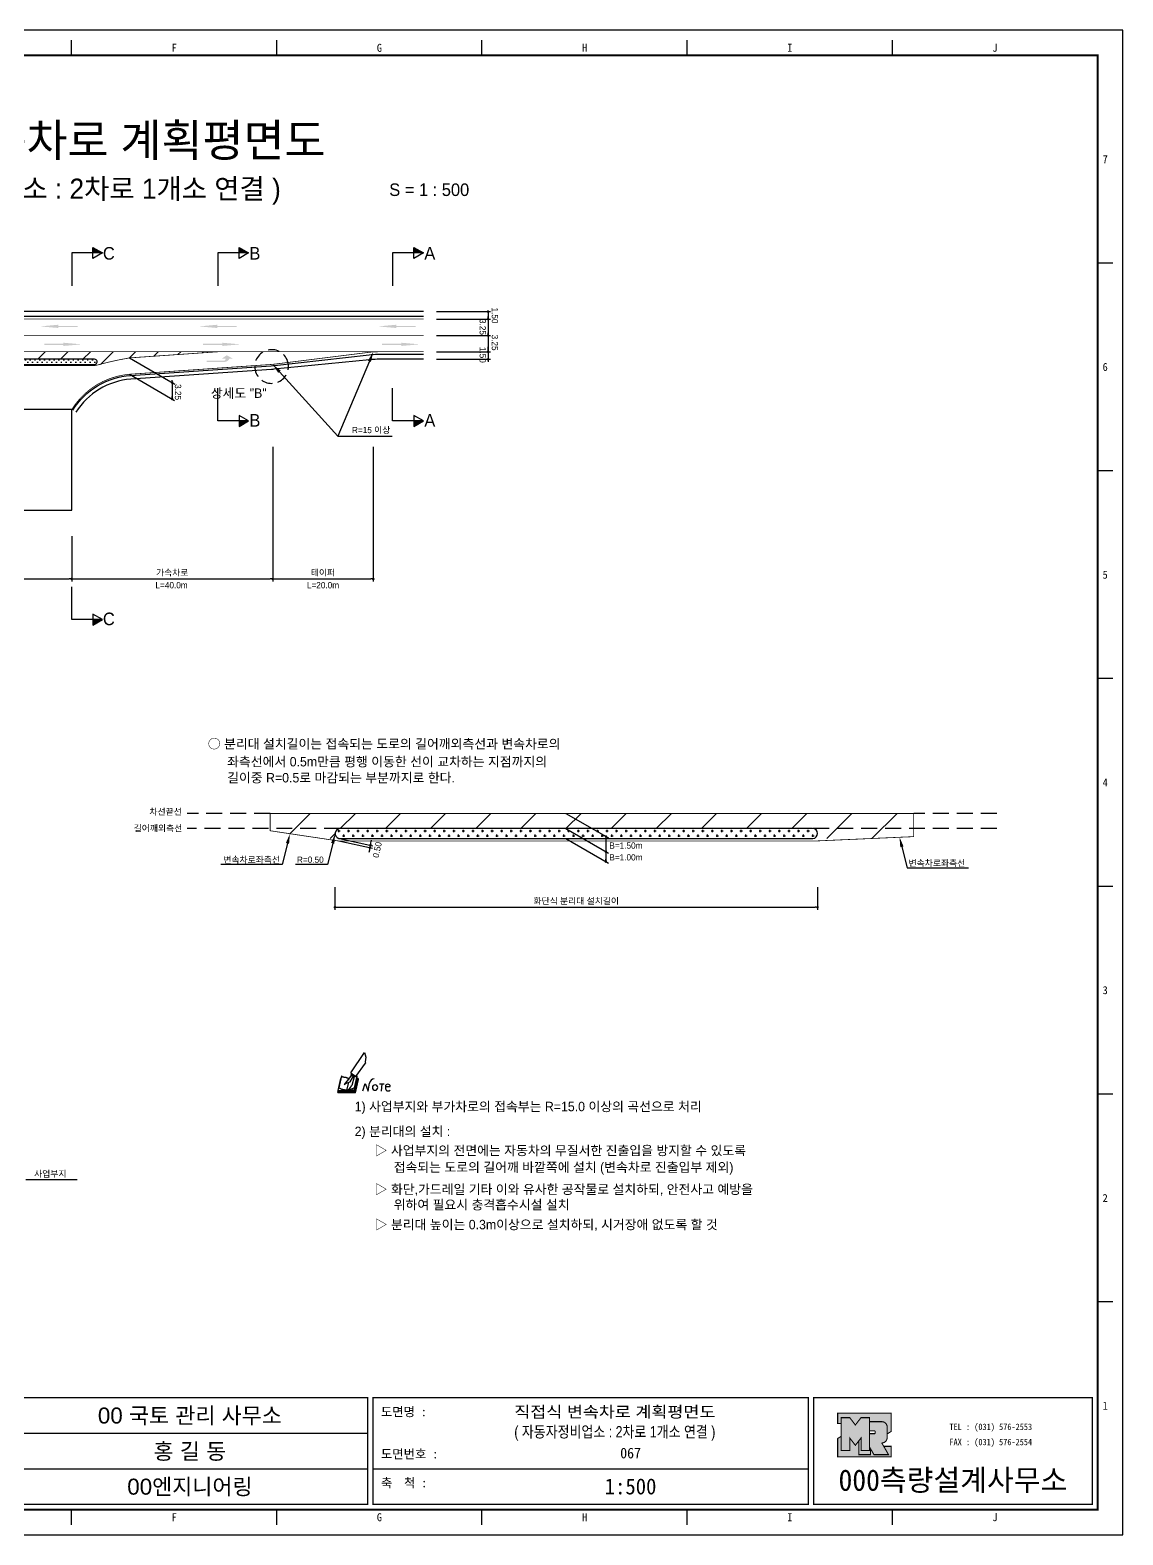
# Model space of a CAD drawing. Header units: millimetres. Extents: x 477 to 901, y -20 to 280.
# Drawn here: x 683.4 to 900.8, y -19.7 to 279.6 of the extents above; entities that cross this region are included whole.
import ezdxf
from ezdxf.enums import TextEntityAlignment as Align

# ---------------------------------------------------------------- set-up
doc = ezdxf.new("R2010")
doc.units = ezdxf.units.MM
doc.linetypes.add('HIDDEN', pattern=[9.525, 6.35, -3.175])
for name, color, linetype in [('CC-GSTR-0004', 4, 'Continuous'), ('CM-LANE-0030', 30, 'Continuous'), ('CZ-DIMT-0002', 7, 'Continuous'), ('CZ-LIN1-0007', 7, 'Continuous'), ('CZ-LIN2-0003', 3, 'Continuous'), ('CZ-LINE-0001', 7, 'Continuous'), ('CZ-TEXT-BOX0', 7, 'Continuous'), ('TITLE', 7, 'Continuous')]:
    doc.layers.add(name, color=color, linetype=linetype)
doc.styles.add('견고딕', font='arial.ttf')
doc.styles.add('돋움', font='')
doc.styles.add('돋음체', font='')
doc.styles.get('돋움').set_extended_font_data('Dotum')
doc.styles.get('돋음체').set_extended_font_data('DotumChe')

# ---------------------------------------------------------------- blocks, each defined once
blk = doc.blocks.new('note')
for p, q in [((0.85, 3.5), (3.53, 7.57)), ((3.53, 7.57), (3.8, 6.64)), ((3.8, 6.64), (3.69, 5.72)), ((1, 3.1), (0.75, 2.77)), ((0.85, 3.5), (1.8, 2.79)), ((1, 3.4), (0.85, 3.21)), ((0.85, 3.21), (1.52, 2.71)), ((1.8, 2.79), (3.74, 5.46)), ((3.69, 5.72), (3.74, 5.46)), ((-1.24, 2.36), (-1.77, 0)), ((-1.77, 0), (1.77, 0)), ((-1.77, 0), (-1.77, -0.3)), ((-1.53, 0.52), (-1.55, 0.54)), ((-1.01, 2.9), (-1.53, 0.52)), ((-1.48, 0.48), (-1.53, 0.52)), ((-1.43, 0.44), (-1.48, 0.48)), ((-1.38, 0.41), (-1.43, 0.44)), ((-1.33, 0.4), (-1.38, 0.41)), ((-1.27, 0.37), (-1.33, 0.4)), ((-1.22, 0.35), (-1.27, 0.37)), ((-1.13, 2.36), (-1.24, 2.36)), ((-1.17, 0.33), (-1.22, 0.35)), ((-1.12, 0.32), (-1.17, 0.33)), ((-1.02, 0.25), (-1.12, 0.32)), ((-0.97, 0.22), (-1.02, 0.25)), ((-1, 2.9), (-1.01, 2.9)), ((-0.98, 2.85), (-1, 2.9)), ((-0.95, 2.8), (-0.98, 2.85)), ((-0.93, 0.21), (-0.97, 0.22)), ((-0.9, 2.75), (-0.95, 2.8)), ((-0.88, 0.19), (-0.93, 0.21)), ((-0.85, 2.72), (-0.9, 2.75)), ((-0.8, 0.18), (-0.88, 0.19)), ((-0.79, 2.69), (-0.85, 2.72)), ((-0.75, 0.17), (-0.8, 0.18)), ((-0.74, 2.68), (-0.79, 2.69)), ((-0.7, 0.16), (-0.75, 0.17)), ((-0.69, 2.65), (-0.74, 2.68)), ((-0.64, 0.15), (-0.7, 0.16)), ((-0.64, 2.65), (-0.69, 2.65)), ((-0.59, 2.63), (-0.64, 2.65)), ((-0.58, 0.14), (-0.64, 0.15)), ((-0.54, 2.62), (-0.59, 2.63)), ((-0.53, 0.13), (-0.58, 0.14)), ((-0.48, 2.61), (-0.54, 2.62)), ((-0.48, 0.12), (-0.53, 0.13)), ((-0.43, 2.61), (-0.48, 2.61)), ((-0.43, 0.11), (-0.48, 0.12)), ((0.75, 2.77), (-0.46, 1.16)), ((0.37, 2.24), (-0.46, 1.16)), ((-0.46, 1.16), (-0.08, 1.47)), ((-0.38, 2.59), (-0.43, 2.61)), ((-0.38, 0.08), (-0.43, 0.11)), ((-0.33, 2.59), (-0.38, 2.59)), ((-0.29, 0.06), (-0.38, 0.08)), ((-0.27, 2.58), (-0.33, 2.59)), ((-0.23, 0.05), (-0.29, 0.06)), ((-0.22, 2.57), (-0.27, 2.58)), ((-0.16, 0.04), (-0.23, 0.05)), ((-0.17, 2.56), (-0.22, 2.57)), ((-0.12, 2.55), (-0.17, 2.56)), ((-0.11, 0.03), (-0.16, 0.04)), ((-0.07, 2.53), (-0.12, 2.55)), ((-0.04, 0.02), (-0.11, 0.03)), ((-0.08, 1.47), (0.72, 1.75)), ((-0.01, 2.51), (-0.07, 2.53)), ((-0.05, -0.3), (-0.05, 0)), ((0, 0), (-0.04, 0.02)), ((0.04, 2.5), (-0.01, 2.51)), ((0.37, 1.63), (0, 0)), ((0, 0), (1.6, 0.53)), ((0, 0), (1.65, 0.18)), ((0, 0.01), (0.06, 0.04)), ((0, -0.3), (0, 0)), ((0.09, 2.48), (0.04, 2.5)), ((0.05, -0.3), (0.05, 0)), ((0.06, 0.04), (0.11, 0.07)), ((0.14, 2.48), (0.09, 2.48)), ((0.11, 0.07), (0.16, 0.09)), ((0.2, 2.47), (0.14, 2.48)), ((0.16, 0.09), (0.21, 0.12)), ((0.26, 2.43), (0.18, 2.46)), ((0.21, 0.12), (0.27, 0.14)), ((0.34, 2.4), (0.26, 2.43)), ((0.27, 0.14), (0.36, 0.19)), ((0.45, 2.37), (0.34, 2.4)), ((0.36, 0.19), (0.41, 0.22)), ((0.41, 0.22), (0.46, 0.27)), ((0.46, 0.27), (0.51, 0.3)), ((0.51, 0.3), (0.56, 0.34)), ((0.56, 0.34), (0.6, 0.4)), ((0.6, 0.4), (0.64, 0.45)), ((0.64, 0.45), (0.67, 0.51)), ((0.67, 0.51), (0.74, 0.58)), ((0.72, 1.75), (1.16, 2.53)), ((0.74, 0.58), (0.79, 0.63)), ((0.79, 0.63), (0.83, 0.68)), ((0.83, 0.68), (0.86, 0.73)), ((0.86, 0.73), (0.89, 0.79)), ((0.89, 0.84), (0.92, 0.89)), ((0.89, 0.79), (0.89, 0.84)), ((0.92, 0.89), (0.96, 0.95)), ((0.96, 0.95), (1.01, 0.97)), ((1.47, 2.74), (1.01, 0.97)), ((1.16, 2.53), (1.37, 2.82)), ((2.13, 2.84), (1.44, 2.63)), ((1.52, 2.71), (1.66, 2.9)), ((1.6, 0.53), (2.13, 2.84)), ((1.65, 0.18), (2.19, 2.48)), ((1.77, 0), (2.3, 2.36)), ((1.77, -0.3), (2.3, 2.07)), ((1.77, -0.38), (2.3, 1.99)), ((1.77, -0.44), (2.3, 1.93)), ((1.77, 0), (1.77, -0.3)), ((2.19, 2.48), (2.04, 2.47)), ((2.3, 2.36), (2.16, 2.36)), ((2.3, 2.36), (2.3, 2.07)), ((3.21, -0.08), (3.68, 1.4)), ((3.68, 1.4), (4.26, -0.14)), ((4.26, -0.14), (4.56, 1.44)), ((6.55, 1.34), (7.46, 1.34)), ((7.01, 1.34), (6.87, -0.11)), ((7.71, 0.77), (7.71, 0.55)), ((7.71, 0.77), (8.67, 0.77)), ((-1.77, -0.3), (1.77, -0.3)), ((-1.77, -0.43), (-1.77, -0.3)), ((-1.77, -0.37), (1.77, -0.37)), ((-1.77, -0.43), (1.77, -0.43))]:
    blk.add_line(p, q)
for centre, major_axis, start_param, end_param in [((0.4, 2.31), (0.0702, 0.0702), 3.283946, 6.425539), ((5.68, 1.23), (-0.806, 0.806), -0.591174, 0.597824), ((5.66, 0.58), (-0.378, 0.378), 3.926991, 10.210176), ((8.3, 0.49), (0.422, 0.422), 2.265602, 4.634911), ((8.19, 0.77), (-0.342, 0.342), 3.926991, 7.068583)]:
    blk.add_ellipse(centre, major_axis=major_axis, ratio=1, start_param=start_param, end_param=end_param)
blk = doc.blocks.new('_Dot')
at = {"color": 0, "linetype": 'ByBlock', "lineweight": -2}
blk.add_line((-0.5, 0), (-1, 0), dxfattribs=at)
at = {"color": 0, "linetype": 'ByBlock', "const_width": 0.5}
blk.add_lwpolyline([(-0.25, 0, 1), (0.25, 0, 1)], format="xyb", close=True, dxfattribs=at)

msp = doc.modelspace()

# ---------------------------------------------------------------- hatches: boundary and pattern name
at = {"layer": 'CM-LANE-0030'}
h = msp.add_hatch(dxfattribs=at)
h.set_pattern_fill('ANSI31', color=256, style=0)
h.set_pattern_definition([(45, (555.2017, -18.869), (-2.245064, 2.245064), [])])
h.paths.add_polyline_path([(696.22, 214.13, -0.801424), (696.44, 213.18, 0.001479), (696.34, 213.13), (697.58, 213.13, -0.078793), (703.15, 214.41), (720.73, 215.63), (646.91, 215.63), (651.22, 214.98, -0.082795), (656.93, 213.13), (657.96, 213.13, 0.001767), (657.85, 213.2, -0.768255), (658.09, 214.13)])
at = {"layer": 'CZ-LIN1-0007'}
for points in [[(689.05, 221.01), (689.05, 220.79), (692.88, 220.79), (692.88, 220.58), (689.05, 220.58), (689.05, 220.36), (685.4, 220.68)], [(720.64, 221.01), (720.64, 220.79), (724.47, 220.79), (724.47, 220.58), (720.64, 220.58), (720.64, 220.36), (716.99, 220.68)], [(756.27, 221.01), (756.27, 220.79), (760.09, 220.79), (760.09, 220.58), (756.27, 220.58), (756.27, 220.36), (752.62, 220.68)], [(690.04, 217.43), (690.04, 217.22), (686.21, 217.22), (686.21, 217), (690.04, 217), (690.04, 216.79), (693.69, 217.11)], [(721.62, 217.43), (721.62, 217.22), (717.8, 217.22), (717.8, 217), (721.62, 217), (721.62, 216.79), (725.27, 217.11)], [(757.25, 217.43), (757.25, 217.22), (753.43, 217.22), (753.43, 217), (757.25, 217), (757.25, 216.79), (760.9, 217.11)], [(722.04, 213.59, 0.267976), (723.07, 214.28), (723.7, 214.28), (722.53, 214.94), (721.58, 214.29), (722.28, 214.28, -0.504994), (721.97, 213.87), (718.5, 213.85), (718.51, 213.57)]]:
    msp.add_hatch(color=256, dxfattribs=at).paths.add_polyline_path(points)
at = {"layer": 'CZ-LIN2-0003'}
h = msp.add_hatch(dxfattribs=at)
h.set_pattern_fill('CROSS', color=256, scale=0.075, style=0)
h.set_pattern_definition([(0, (555.2017, -18.8689), (0.47625, 0.47625), [0.238125, -0.714375]), (90, (555.32075, -18.98797), (-0.47625, 0.47625), [0.238125, -0.714375])])
h.paths.add_polyline_path([(696.22, 213.13, 1), (696.22, 214.13), (658.09, 214.13, 1), (658.09, 213.13)])
h = msp.add_hatch(dxfattribs=at)
h.set_pattern_fill('CROSS', color=256, scale=0.15, style=0)
h.set_pattern_definition([(0, (412.1855, -337.861), (0.9525, 0.9525), [0.47625, -1.42875]), (90, (412.4236, -338.0991), (-0.9525, 0.9525), [0.47625, -1.42875])])
h.paths.add_polyline_path([(745.09, 120.78, 0.857281), (744.79, 118.83, -0.001024), (744.94, 118.78), (839.06, 118.78, 1), (839.06, 120.78)])
at = {"layer": 'CZ-LINE-0001'}
for points in [[(695.91, 236.4), (695.91, 235.3), (697.81, 235.3)], [(724.97, 236.4), (724.97, 235.3), (726.87, 235.3)], [(759.76, 236.4), (759.76, 235.3), (761.67, 235.3)], [(726.87, 201.86), (724.97, 201.86), (724.97, 200.76)], [(761.67, 201.86), (759.76, 201.86), (759.76, 200.76)], [(697.81, 162.36), (695.91, 162.36), (695.91, 161.26)]]:
    msp.add_hatch(color=256, dxfattribs=at).paths.add_polyline_path(points)
at = {"layer": 'TITLE', "ltscale": 150}
h = msp.add_hatch(color=8, dxfattribs=at)
edge = h.paths.add_edge_path()
edge.add_line((854.72, 4.48), (844.06, 4.48))
edge.add_line((844.06, 4.48), (844.06, 2.4))
edge.add_line((844.06, 2.4), (844.76, 2.4))
edge.add_line((844.76, 2.4), (844.76, 3.58))
edge.add_line((844.76, 3.58), (846.46, 3.58))
edge.add_line((846.46, 3.58), (847.58, 2.12))
edge.add_line((847.58, 2.12), (848.71, 3.58))
edge.add_line((848.71, 3.58), (850.4, 3.58))
edge.add_line((850.4, 3.58), (850.4, 2.78))
edge.add_line((850.4, 2.78), (852.84, 2.78))
edge.add_arc((852.84, 1.71), 1.07, 0, 90, ccw=False)
edge.add_line((853.91, 1.71), (853.91, 0.34))
edge.add_line((853.91, 0.34), (854.72, 0.85))
edge.add_line((854.72, 0.85), (854.72, 4.48))
h.paths.add_polyline_path([(848.27, -1.04), (847.58, -1.92), (846.46, -0.47), (846.46, -2.98), (844.76, -2.98), (844.76, -0.13), (844.06, -0.57), (844.06, -4.21), (854.72, -4.21), (854.72, -2.13), (853.23, -2.13), (854.18, -3.78), (851.28, -3.78), (850.58, -2.57), (850.58, -3.78), (848.27, -3.78)])
msp.add_hatch(color=5, dxfattribs=at).paths.add_polyline_path([(850.4, 3.58), (848.71, 3.58), (847.58, 2.12), (846.46, 3.58), (844.76, 3.58), (844.76, -2.98), (846.46, -2.98), (846.46, -0.47), (847.58, -1.92), (848.71, -0.47), (848.71, -2.98), (850.4, -2.98)])
h = msp.add_hatch(color=161, dxfattribs=at)
edge = h.paths.add_edge_path()
edge.add_arc((852.84, 1.71), 1.07, 360, 450)
edge.add_line((852.84, 2.78), (850.4, 2.78))
edge.add_line((850.4, 2.78), (850.4, 0.93))
edge.add_line((850.4, 0.93), (851.4, 0.93))
edge.add_arc((851.4, 0.81), 0.113, 0, 90, ccw=False)
edge.add_line((851.51, 0.81), (851.51, 0.5))
edge.add_arc((851.4, 0.5), 0.113, 270, 360, ccw=False)
edge.add_line((851.4, 0.39), (850.4, 0.39))
edge.add_line((850.4, 0.39), (850.4, -2.98))
edge.add_line((850.4, -2.98), (848.71, -2.98))
edge.add_line((848.71, -2.98), (848.71, -0.47))
edge.add_line((848.71, -0.47), (848.27, -1.04))
edge.add_line((848.27, -1.04), (848.27, -3.78))
edge.add_line((848.27, -3.78), (850.58, -3.78))
edge.add_line((850.58, -3.78), (850.58, -2.57))
edge.add_line((850.58, -2.57), (851.28, -3.78))
edge.add_line((851.28, -3.78), (854.18, -3.78))
edge.add_line((854.18, -3.78), (852.84, -1.46))
edge.add_arc((852.84, -0.39), 1.07, 270, 360)
edge.add_line((853.91, -0.39), (853.91, 1.71))

# ---------------------------------------------------------------- linework, layer by layer
at = {"color": 0, "linetype": 'ByBlock', "lineweight": -2}
for p, q in [((774.5, 223.38), (774.5, 223.13)), ((774.5, 222.38), (774.5, 222.63)), ((774.5, 221.88), (774.5, 221.63)), ((774.5, 219.13), (774.5, 219.38)), ((774.5, 218.63), (774.5, 218.38)), ((774.5, 215.88), (774.5, 216.13)), ((774.5, 215.88), (774.5, 216.13)), ((774.5, 213.88), (774.5, 213.63)), ((774.5, 213.88), (774.5, 213.63)), ((711.67, 209.76), (711.67, 210.01)), ((711.66, 206.51), (711.66, 206.76)), ((711.67, 209.26), (711.67, 209.01)), ((751.16, 117.72), (751.21, 117.96)), ((797.95, 118.95), (797.95, 118.7)), ((750.95, 116.75), (750.9, 116.51)), ((797.95, 115.95), (797.95, 115.7)), ((797.95, 114.45), (797.95, 114.7))]:
    msp.add_line(p, q, dxfattribs=at)
at = {"color": 0, "linetype": 'ByBlock', "const_width": 0.25}
for points in [[(774.5, 223.5, 1), (774.5, 223.75, 1)], [(774.5, 222, 1), (774.5, 222.25, 1)], [(774.5, 222.25, 1), (774.5, 222, 1)], [(774.5, 218.75, 1), (774.5, 219, 1)], [(774.5, 219, 1), (774.5, 218.75, 1)], [(774.5, 215.75, 1), (774.5, 215.5, 1)], [(774.5, 215.75, 1), (774.5, 215.5, 1)], [(774.5, 214, 1), (774.5, 214.25, 1)], [(774.5, 214, 1), (774.5, 214.25, 1)], [(711.67, 209.38, 1), (711.67, 209.63, 1)], [(711.67, 209.63, 1), (711.67, 209.38, 1)], [(711.66, 206.38, 1), (711.66, 206.13, 1)], [(750.98, 116.87, 1), (751.03, 117.12, 1)], [(751.13, 117.6, 1), (751.08, 117.35, 1)], [(797.95, 119.08, 1), (797.95, 119.33, 1)], [(797.95, 116.08, 1), (797.95, 116.33, 1)], [(797.95, 114.33, 1), (797.95, 114.08, 1)]]:
    msp.add_lwpolyline(points, format="xyb", close=True, dxfattribs=at)
at = {"layer": 'CC-GSTR-0004'}
for points in [[(761.67, 223.63), (621.67, 223.63)], [(761.67, 222.63), (621.67, 222.63)]]:
    msp.add_lwpolyline(points, dxfattribs=at)
for points in [[(691.88, 204, -0.24079), (703.39, 210.92), (731.35, 212.86), (731.35, 212.86, 0.010735), (731.99, 212.91), (731.99, 212.91), (750.84, 215.03), (750.84, 215.03, -0.028022), (752.51, 215.13), (752.51, 215.13), (761.67, 215.13)], [(761.67, 214.13), (752.42, 214.13, 0.024952), (750.93, 214.05), (731.9, 212.15, -0.007667), (731.44, 212.11), (703.44, 210.17, 0.24079), (692.52, 203.6)]]:
    msp.add_lwpolyline(points, format="xyb", dxfattribs=at)
at = {"layer": 'CM-LANE-0030'}
for p, q in [((735.09, 119.75), (739.13, 123.78)), ((745.11, 120.78), (748.11, 123.78)), ((754.09, 120.78), (757.09, 123.78)), ((763.07, 120.78), (766.07, 123.78)), ((772.05, 120.78), (775.05, 123.78)), ((781.03, 120.78), (784.03, 123.78)), ((790.01, 120.78), (793.01, 123.78)), ((798.99, 120.78), (801.99, 123.78)), ((807.97, 120.78), (810.97, 123.78)), ((816.95, 120.78), (819.95, 123.78)), ((825.93, 120.78), (828.93, 123.78)), ((834.91, 120.78), (837.91, 123.78)), ((841.89, 118.78), (846.89, 123.78)), ((850.87, 118.78), (855.87, 123.78)), ((743.11, 118.78), (744.09, 119.77))]:
    msp.add_line(p, q, dxfattribs=at)
at = {"layer": 'CM-LANE-0030', "const_width": 0.15}
msp.add_lwpolyline([(761.67, 218.88), (621.67, 218.88)], dxfattribs=at)
for points in [[(696.34, 212.88, -0.026159), (703.15, 214.41), (720.73, 215.63), (646.91, 215.63), (651.22, 214.98, -0.027105), (657.96, 212.88)], [(859.19, 123.78), (859.19, 119.17), (839.09, 118.28), (744.94, 118.28, -0.142447), (744.94, 118.28), (731.16, 120.34), (731.16, 123.78)]]:
    msp.add_lwpolyline(points, format="xyb", close=True, dxfattribs=at)
at = {"layer": 'CZ-LIN1-0007', "const_width": 0.15}
msp.add_lwpolyline([(761.67, 222.13), (621.67, 222.13)], dxfattribs=at)
msp.add_lwpolyline([(761.67, 215.63), (752.61, 215.63), (752.61, 215.63, 0.031099), (750.74, 215.51), (732.08, 213.18, -0.01381), (731.26, 213.1), (731.26, 213.1), (703.37, 211.17, 0.24079), (691.67, 204.13)], format="xyb", dxfattribs=at)
at = {"layer": 'CZ-LIN1-0007', "linetype": 'HIDDEN', "const_width": 0.15}
msp.add_lwpolyline([(720.73, 215.63), (752.61, 215.63)], dxfattribs=at)
at = {"layer": 'CZ-LIN2-0003'}
for points in [[(657.96, 213.13), (696.34, 213.13, -0.001479), (696.44, 213.18, 0.801424), (696.22, 214.13), (658.09, 214.13, 0.768255), (657.85, 213.2, -0.001767)], [(839.06, 120.78), (745.09, 120.78, 0.857281), (744.79, 118.83, -0.001024), (744.94, 118.78), (839.09, 118.78), (839.13, 118.79, 0.966023)]]:
    msp.add_lwpolyline(points, format="xyb", close=True, dxfattribs=at)
msp.add_lwpolyline([(691.67, 204.13), (661.67, 204.13), (661.67, 184.13), (691.67, 184.13)], close=True, dxfattribs=at)
at = {"layer": 'CZ-LINE-0001'}
for p, q in [((697.81, 235.3), (691.67, 235.3)), ((691.67, 235.3), (691.67, 228.76)), ((695.91, 234.2), (695.91, 236.4)), ((695.91, 236.4), (697.81, 235.3)), ((697.81, 235.3), (695.91, 234.2)), ((726.87, 235.3), (720.73, 235.3)), ((720.73, 235.3), (720.73, 228.76)), ((724.97, 234.2), (724.97, 236.4)), ((724.97, 236.4), (726.87, 235.3)), ((726.87, 235.3), (724.97, 234.2)), ((761.67, 235.3), (755.52, 235.3)), ((755.52, 235.3), (755.52, 228.76)), ((759.76, 234.2), (759.76, 236.4)), ((759.76, 236.4), (761.67, 235.3)), ((761.67, 235.3), (759.76, 234.2)), ((764.27, 223.63), (775, 223.63)), ((764.27, 222.13), (775, 222.13)), ((764.27, 222.13), (775, 222.13)), ((774.5, 223.13), (774.5, 214.13)), ((764.27, 218.88), (775, 218.88)), ((764.27, 218.88), (775, 218.88)), ((764.27, 215.63), (775, 215.63)), ((764.27, 215.63), (775, 215.63)), ((774.5, 216.13), (774.5, 216.63)), ((703.17, 214.41), (712.17, 209.22)), ((764.27, 214.13), (775, 214.13)), ((764.27, 214.13), (775, 214.13)), ((703.16, 211.16), (712.16, 205.97)), ((711.67, 209.01), (711.67, 206)), ((720.73, 201.86), (720.73, 208.4)), ((755.52, 201.86), (755.52, 208.4)), ((726.87, 201.86), (720.73, 201.86)), ((726.87, 201.86), (724.97, 202.95)), ((724.97, 202.95), (724.97, 200.76)), ((724.97, 200.76), (726.87, 201.86)), ((761.67, 201.86), (755.52, 201.86)), ((761.67, 201.86), (759.76, 202.95)), ((759.76, 202.95), (759.76, 200.76)), ((759.76, 200.76), (761.67, 201.86)), ((744.65, 198.82), (755.43, 198.82)), ((731.67, 196.7), (731.67, 169.93)), ((731.67, 196.7), (731.67, 169.93)), ((751.67, 196.7), (751.67, 169.93)), ((691.67, 178.98), (691.67, 169.93)), ((691.67, 178.98), (691.67, 169.93)), ((662.17, 170.43), (691.17, 170.43)), ((691.67, 162.36), (691.67, 168.9)), ((692.17, 170.43), (731.17, 170.43)), ((732.17, 170.43), (751.17, 170.43)), ((697.81, 162.36), (691.67, 162.36)), ((697.81, 162.36), (695.91, 163.45)), ((695.91, 163.45), (695.91, 161.26)), ((695.91, 161.26), (697.81, 162.36)), ((790.01, 123.78), (798.45, 118.91)), ((790.01, 120.78), (798.45, 115.91)), ((744.83, 118.31), (751.49, 116.89)), ((744.94, 118.78), (751.6, 117.37)), ((751.21, 117.96), (751.32, 118.45)), ((790.01, 118.78), (798.45, 113.91)), ((797.95, 119.2), (797.95, 114.2)), ((750.9, 116.51), (750.8, 116.02)), ((744.04, 109.15), (744.04, 104.61)), ((840.06, 109.15), (840.06, 104.61)), ((744.54, 105.11), (839.56, 105.11)), ((682.54, 50.93), (692.76, 50.93))]:
    msp.add_line(p, q, dxfattribs=at)
at = {"layer": 'CZ-LINE-0001', "linetype": 'HIDDEN', "ltscale": 0.35}
msp.add_line((734.78, 213.1), (734.78, 213.1), dxfattribs=at)
at = {"layer": 'CZ-LINE-0001', "linetype": 'HIDDEN', "ltscale": 0.5}
for p, q in [((731.16, 123.78), (714.63, 123.78)), ((875.72, 123.78), (859.19, 123.78)), ((745.09, 120.78), (714.63, 120.78)), ((875.72, 120.78), (839.06, 120.78))]:
    msp.add_line(p, q, dxfattribs=at)
at = {"layer": 'CZ-LINE-0001'}
for points in [[(750.9, 213.73), (744.65, 198.82)], [(733.01, 211.65), (744.65, 198.82)], [(734.6, 117.81), (733.55, 113.63), (721.32, 113.63)], [(743.6, 117.83), (742.55, 113.65), (736.21, 113.65)]]:
    msp.add_lwpolyline(points, dxfattribs=at)
at = {"layer": 'CZ-LINE-0001', "extrusion": (0, 0, -1)}
msp.add_lwpolyline([(-856.84, 117.14), (-857.9, 112.96), (-870.12, 112.96)], dxfattribs=at)
at = {"layer": 'CZ-LINE-0001', "linetype": 'HIDDEN', "ltscale": 0.35}
msp.add_arc((731.45, 212.7), 3.35, 6.7667, 6.749, dxfattribs=at)
at = {"layer": 'CZ-LINE-0001'}
for points in [[(750.59, 213.86), (751.67, 215.58), (751.21, 213.6)], [(732.77, 211.43), (731.67, 213.13), (733.26, 211.88)], [(743.28, 117.91), (744.09, 119.77), (743.93, 117.75)], [(734.28, 117.89), (735.09, 119.75), (734.92, 117.73)]]:
    msp.add_solid(points, dxfattribs=at)
at = {"layer": 'CZ-LINE-0001', "extrusion": (0, 0, -1)}
msp.add_solid([(-857.17, 117.22), (-856.36, 119.08), (-856.52, 117.06)], dxfattribs=at)
at = {"layer": 'TITLE', "color": 7, "linetype": 'Continuous'}
for p, q in [((691.65, 274.59), (691.65, 277.61)), ((732.47, 274.59), (732.47, 277.61)), ((773.3, 274.59), (773.3, 277.61)), ((814.12, 274.59), (814.12, 277.61)), ((854.95, 274.59), (854.95, 277.61)), ((898.8, 233.26), (895.77, 233.26)), ((898.8, 191.93), (895.77, 191.93)), ((898.8, 150.6), (895.77, 150.6)), ((898.8, 109.27), (895.77, 109.27)), ((898.8, 67.94), (895.77, 67.94)), ((898.8, 26.61), (895.77, 26.61)), ((691.65, -17.74), (691.65, -14.71)), ((732.47, -17.74), (732.47, -14.71)), ((773.3, -17.74), (773.3, -14.71)), ((814.12, -17.74), (814.12, -14.71)), ((854.95, -17.74), (854.95, -14.71))]:
    msp.add_line(p, q, dxfattribs=at)
at = {"layer": 'TITLE', "ltscale": 150}
for p, q in [((663.93, 0.49), (750.54, 0.49)), ((663.93, -6.58), (750.54, -6.58)), ((751.6, -6.58), (838.21, -6.58))]:
    msp.add_line(p, q, dxfattribs=at)
at = {"layer": 'TITLE'}
msp.add_line((895.88, -14.71), (487.02, -14.71), dxfattribs=at)
msp.add_lwpolyline([(477.45, -19.75), (900.81, -19.75), (900.81, 279.63), (477.45, 279.63)], close=True, dxfattribs=at)
at = {"layer": 'TITLE', "linetype": 'Continuous', "const_width": 0.403}
msp.add_lwpolyline([(487.53, -14.71), (487.53, 274.59), (895.77, 274.59), (895.77, -14.71)], close=True, dxfattribs=at)
at = {"layer": 'TITLE', "ltscale": 150}
for points, const_width in [([(750.54, -13.65), (663.93, -13.65), (663.93, 7.57), (750.54, 7.57)], 0.265), ([(751.6, 7.57), (838.21, 7.57), (838.21, -13.65), (751.6, -13.65)], 0.265), ([(894.71, 7.57), (894.71, -13.65), (839.27, -13.65), (839.27, 7.57), (894.71, 7.57)], 0.265), ([(850.4, 3.58), (848.71, 3.58), (847.58, 2.12), (846.46, 3.58), (844.76, 3.58), (844.76, -2.98), (846.46, -2.98), (846.46, -0.47), (847.58, -1.92), (848.71, -0.47), (848.71, -2.98), (850.4, -2.98)], 0.212), ([(848.27, -1.04), (847.58, -1.92), (846.46, -0.47), (846.46, -2.98), (844.76, -2.98), (844.76, -0.13), (844.06, -0.57), (844.06, -4.21), (854.72, -4.21), (854.72, -2.13), (853.23, -2.13), (854.18, -3.78), (851.28, -3.78), (850.58, -2.57), (850.58, -3.78), (848.27, -3.78)], 0.212)]:
    msp.add_lwpolyline(points, close=True, dxfattribs=dict(at, const_width=const_width))
at = {"layer": 'TITLE', "ltscale": 150, "const_width": 0.212}
for points in [[(854.72, 4.48), (844.06, 4.48), (844.06, 2.4), (844.76, 2.4), (844.76, 3.58), (846.46, 3.58), (847.58, 2.12), (848.71, 3.58), (850.4, 3.58), (850.4, 2.78), (852.84, 2.78, -0.414214), (853.91, 1.71), (853.91, 0.34), (854.72, 0.85)], [(853.91, 1.71, 0.414214), (852.84, 2.78), (850.4, 2.78), (850.4, 0.93), (851.4, 0.93, -0.414214), (851.51, 0.81), (851.51, 0.5, -0.414214), (851.4, 0.39), (850.4, 0.39), (850.4, -2.98), (848.71, -2.98), (848.71, -0.47), (848.27, -1.04), (848.27, -3.78), (850.58, -3.78), (850.58, -2.57), (851.28, -3.78), (854.18, -3.78), (852.84, -1.46, 0.414214), (853.91, -0.39)]]:
    msp.add_lwpolyline(points, format="xyb", close=True, dxfattribs=at)

# ---------------------------------------------------------------- block references
at = {"layer": 'CZ-LINE-0001', "xscale": 0.5, "yscale": 0.5, "zscale": 0.5}
for p in [(691.67, 170.43), (731.67, 170.43), (751.67, 170.43), (840.06, 105.11)]:
    msp.add_blockref('_Dot', p, dxfattribs=at)
at = {"layer": 'CZ-LINE-0001', "xscale": 0.5, "yscale": 0.5, "zscale": 0.5, "rotation": 180}
for p in [(691.67, 170.43), (731.67, 170.43), (744.04, 105.11)]:
    msp.add_blockref('_Dot', p, dxfattribs=at)
at = {"layer": 'CZ-TEXT-BOX0'}
msp.add_blockref('note', (746.37, 68.67), dxfattribs=at)

# ---------------------------------------------------------------- texts
at = {"layer": 'CZ-DIMT-0002', "style": '돋움'}
for s, height, p in [('C', 2.5, (699.07, 235.22)), ('B', 2.5, (728.12, 235.22)), ('A', 2.5, (762.92, 235.22)), ('상세도 "B"', 1.875, (724.91, 207.4)), ('B', 2.5, (728.12, 201.99)), ('R=15 이상', 1.25, (751.25, 200.07)), ('A', 2.5, (762.92, 201.99)), ('L=40.0m', 1.25, (711.55, 169.2)), ('L=20.0m', 1.25, (741.67, 169.2)), ('C', 2.5, (699.07, 162.49)), ('차선끝선', 1.25, (710.36, 124.12))]:
    msp.add_text(s, height=height, dxfattribs=at).set_placement(p, align=Align.MIDDLE_CENTER)
for s, p in [('3.25', (772.82, 222.16)), ('1.50', (775.25, 224.44)), ('3.25', (775.25, 219.05)), ('1.50', (772.82, 216.61))]:
    msp.add_text(s, height=1.25, rotation=270, dxfattribs=at).set_placement(p)
for s, p in [('○ 분리대 설치길이는 접속되는 도로의 길어깨외측선과 변속차로의', (718.75, 137.64)), ('좌측선에서 0.5m만큼 평행 이동한 선이 교차하는 지점까지의', (722.6, 134.08)), ('길이중 R=0.5로 마감되는 부분까지로 한다.', (722.6, 130.89)), ('1) 사업부지와 부가차로의 접속부는 R=15.0 이상의 곡선으로 처리', (747.97, 65.48)), ('2) 분리대의 설치 :', (747.97, 60.53)), ('▷ 사업부지의 전면에는 자동차의 무질서한 진출입을 방지할 수 있도록', (751.95, 56.73)), ('접속되는 도로의 길어깨 바깥쪽에 설치 (변속차로 진출입부 제외)', (755.74, 53.41)), ('▷ 화단,가드레일 기타 이와 유사한 공작물로 설치하되, 안전사고 예방을', (751.95, 49.01)), ('위하여 필요시 충격흡수시설 설치', (755.74, 45.94)), ('▷ 분리대 높이는 0.3m이상으로 설치하되, 시거장애 없도록 할 것', (751.95, 41.99))]:
    msp.add_text(s, height=1.875, dxfattribs=at).set_placement(p, align=Align.MIDDLE_LEFT)
for s, p in [('길어깨외측선', (704.01, 120.21)), ('B=1.50m', (798.64, 116.77)), ('변속차로좌측선', (721.85, 113.94)), ('R=0.50', (736.49, 113.96)), ('B=1.00m', (798.64, 114.43)), ('변속차로좌측선', (858.17, 113.27)), ('사업부지', (684.2, 51.46))]:
    msp.add_text(s, height=1.25, dxfattribs=at).set_placement(p)
at = {"layer": 'CZ-DIMT-0002', "char_height": 1.25, "attachment_point": 5, "style": '돋움'}
for s, insert, rotation in [('3.25', (712.82, 207.61), 270), ('\\A1;0.50', (752.46, 116.54), 78.0015)]:
    msp.add_mtext(s, dxfattribs=dict(at, insert=insert, rotation=rotation))
at = {"layer": 'CZ-LINE-0001', "char_height": 1.25, "attachment_point": 5, "style": '돋움'}
for s, insert in [('\\A1;가속차로', (711.67, 171.62)), ('\\A1;테이퍼', (741.67, 171.62)), ('\\A1;화단식 분리대 설치길이', (792.05, 106.3))]:
    msp.add_mtext(s, dxfattribs=dict(at, insert=insert))
at = {"layer": 'TITLE', "color": 3, "linetype": 'Continuous', "style": '돋음체'}
for s, p in [('F', (712.06, 276.1)), ('G', (752.89, 276.1)), ('H', (793.71, 276.1)), ('I', (834.53, 276.1)), ('J', (875.36, 276.1)), ('7', (897.28, 253.93)), ('6', (897.28, 212.6)), ('5', (897.28, 171.27)), ('4', (897.28, 129.94)), ('3', (897.28, 88.61)), ('2', (897.28, 47.28)), ('1', (897.28, 5.96)), ('F', (712.06, -16.23)), ('G', (752.89, -16.23)), ('H', (793.71, -16.23)), ('I', (834.53, -16.23)), ('J', (875.36, -16.23))]:
    msp.add_text(s, height=1.59, dxfattribs=at).set_placement(p, align=Align.MIDDLE)
at = {"layer": 'TITLE', "style": '돋움'}
for s, height, p in [('직접식 변속차로 계획평면도', 6.5, (690.86, 257.71)), ('( 자동자정비업소 : 2차로 1개소 연결 )', 4, (690.91, 248.08))]:
    msp.add_text(s, height=height, dxfattribs=at).set_placement(p, align=Align.MIDDLE_CENTER)
msp.add_text('S = 1 : 500', height=2.5, dxfattribs=at).set_placement((754.85, 247.87), align=Align.MIDDLE_LEFT)
at = {"layer": 'TITLE', "color": 7, "linetype": 'Continuous', "style": '견고딕'}
for s, height, p in [('00 국토 관리 사무소', 3.1832, (715.19, 4.03)), ('홍 길 동', 3.183, (715.19, -3.04)), ('00엔지니어링', 3.183, (715.19, -10.12))]:
    msp.add_text(s, height=height, dxfattribs=at).set_placement(p, align=Align.MIDDLE)
at = {"layer": 'TITLE', "style": '돋움'}
for s, width, p, p2 in [('직접식 변속차로 계획평면도', 1.010039, (779.73, 3.6), (819.73, 3.6)), ('( 자동자정비업소 : 2차로 1개소 연결 )', 0.741327, (779.73, -0.35), (819.73, -0.35))]:
    msp.add_text(s, height=2.25, dxfattribs=dict(at, width=width)).set_placement(p, p2, align=Align.FIT)
at = {"layer": 'TITLE', "style": '돋음체'}
for s, p in [('도면명 :', (753.19, 3.85)), ('도면번호 :', (753.19, -4.54)), ('축  척 :', (753.19, -10.29))]:
    msp.add_text(s, height=1.804, dxfattribs=at).set_placement(p)
at = {"layer": 'TITLE', "color": 180, "style": '돋음체'}
for s, p in [('TEL : (031) 576-2553', (866.29, 1.12)), ('FAX : (031) 576-2554', (866.29, -1.9))]:
    msp.add_text(s, height=1.2733, dxfattribs=at).set_placement(p)
at = {"layer": 'TITLE', "linetype": 'Continuous', "style": '돋음체'}
for s, height, p in [('067', 2.122, (802.86, -3.48)), ('1:500', 3.183, (802.86, -10.12))]:
    msp.add_text(s, height=height, dxfattribs=at).set_placement(p, align=Align.MIDDLE)
at = {"layer": 'TITLE', "color": 180, "style": '돋음체'}
msp.add_text('000측량설계사무소', height=4.244, dxfattribs=at).set_placement((866.99, -10.97), align=Align.CENTER)

doc.saveas('drawing.dxf')
